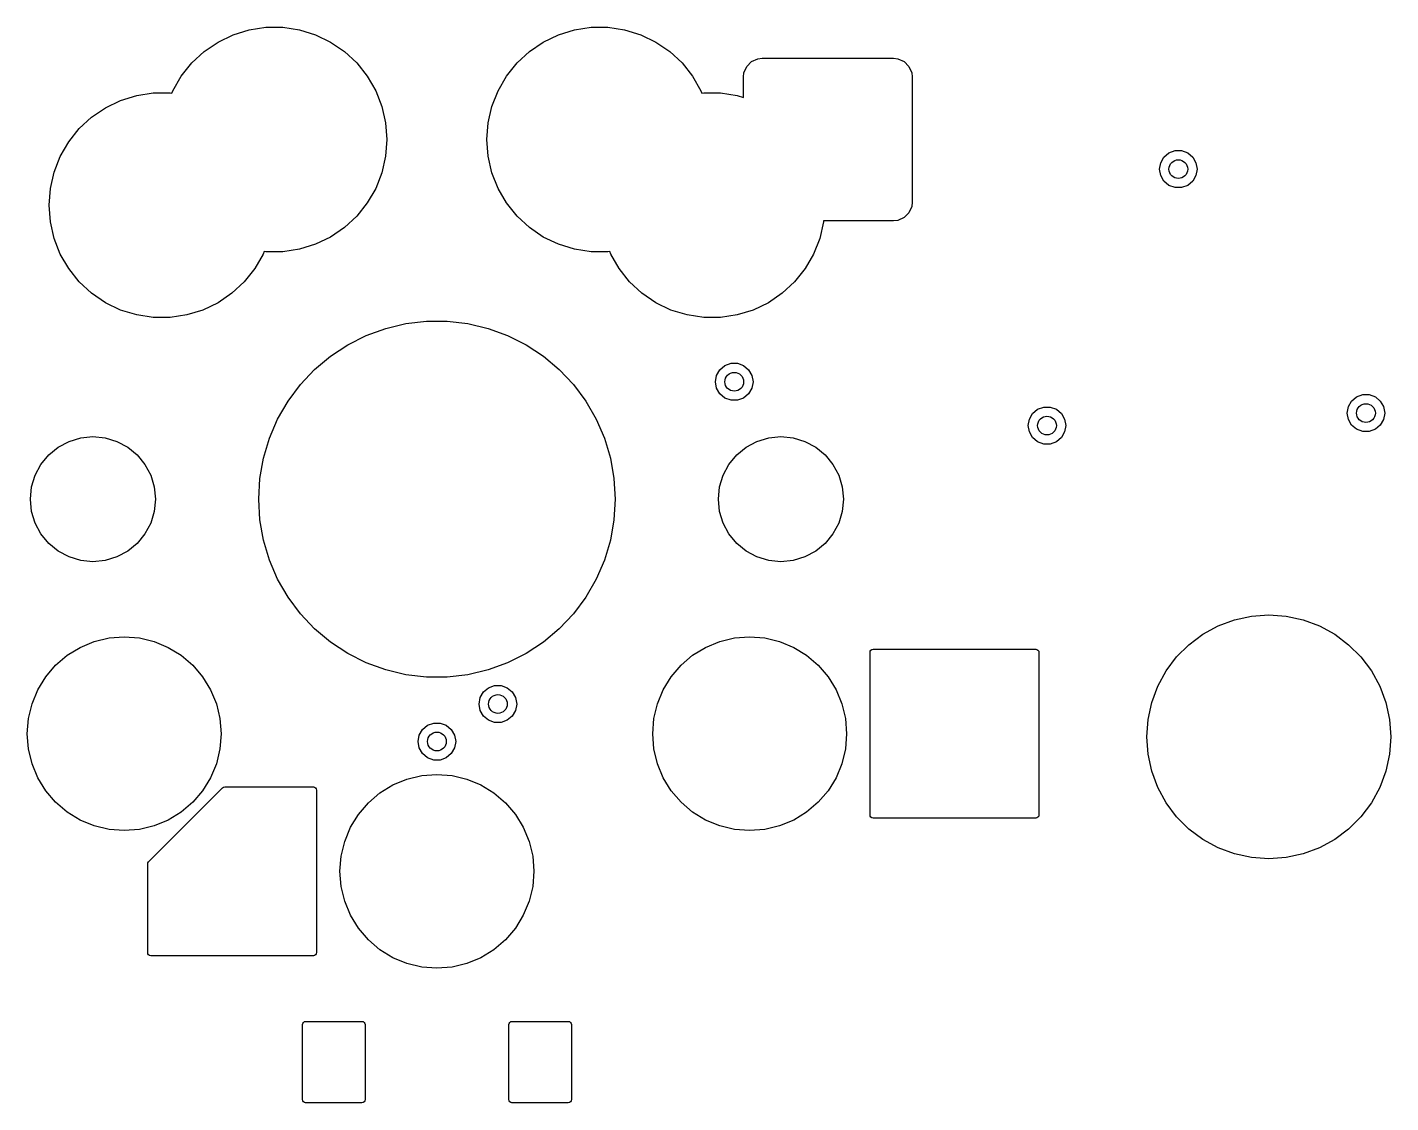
# Model space of a CAD drawing. Extents: x 2.53 to 8.57, y -5.78 to -1.88.
# Drawn here: x 6.596 to 7.454, y -3.582 to -2.905 of the extents above; entities that cross this region are included whole.
import ezdxf

# ---------------------------------------------------------------- set-up
doc = ezdxf.new("R2010")
doc.units = 0
doc.header["$MEASUREMENT"] = 0
doc.layers.add('BLACK', color=7, linetype='CONTINUOUS')

msp = doc.modelspace()

# ---------------------------------------------------------------- linework, layer by layer
at = {"layer": 'BLACK', "linetype": 'CONTINUOUS'}
for p, q in [((6.72529, -2.91013), (6.73541, -2.90701)), ((6.73541, -2.90701), (6.74589, -2.90543)), ((6.74589, -2.90543), (6.75648, -2.90543)), ((6.75648, -2.90543), (6.76695, -2.90701)), ((6.76695, -2.90701), (6.77707, -2.91013)), ((6.93002, -2.91013), (6.94014, -2.90701)), ((6.94014, -2.90701), (6.95061, -2.90543)), ((6.95061, -2.90543), (6.9612, -2.90543)), ((6.9612, -2.90543), (6.97167, -2.90701)), ((6.97167, -2.90701), (6.9818, -2.91013)), ((6.707, -2.92069), (6.71575, -2.91472)), ((6.71575, -2.91472), (6.72529, -2.91013)), ((6.77707, -2.91013), (6.78661, -2.91472)), ((6.78661, -2.91472), (6.79537, -2.92069)), ((6.91172, -2.92069), (6.92047, -2.91472)), ((6.92047, -2.91472), (6.93002, -2.91013)), ((6.9818, -2.91013), (6.99134, -2.91472)), ((6.99134, -2.91472), (7.00009, -2.92069)), ((6.69923, -2.92789), (6.707, -2.92069)), ((6.79537, -2.92069), (6.80313, -2.92789)), ((6.90396, -2.92789), (6.91172, -2.92069)), ((7.00009, -2.92069), (7.00785, -2.92789)), ((7.05159, -2.92698), (7.05556, -2.92523)), ((7.05556, -2.92523), (7.05827, -2.92492)), ((7.05827, -2.92492), (7.14094, -2.92492)), ((7.14094, -2.92492), (7.14365, -2.92523)), ((7.14365, -2.92523), (7.14762, -2.92698)), ((6.69263, -2.93618), (6.69923, -2.92789)), ((6.80313, -2.92789), (6.80973, -2.93618)), ((6.89735, -2.93618), (6.90396, -2.92789)), ((7.00785, -2.92789), (7.01446, -2.93618)), ((7.04646, -2.93673), (7.04677, -2.93402)), ((7.04677, -2.93402), (7.04852, -2.93005)), ((7.04852, -2.93005), (7.05159, -2.92698)), ((7.14762, -2.92698), (7.15069, -2.93005)), ((7.15069, -2.93005), (7.15244, -2.93402)), ((7.15244, -2.93402), (7.15276, -2.93673)), ((6.68733, -2.94535), (6.69263, -2.93618)), ((6.80973, -2.93618), (6.81503, -2.94535)), ((6.89206, -2.94535), (6.89735, -2.93618)), ((7.01446, -2.93618), (7.01975, -2.94535)), ((7.04646, -2.94955), (7.04646, -2.93673)), ((7.15276, -2.93673), (7.15276, -3.01547)), ((6.64488, -2.95606), (6.65442, -2.95147)), ((6.65442, -2.95147), (6.66455, -2.94835)), ((6.66455, -2.94835), (6.67502, -2.94677)), ((6.67502, -2.94677), (6.68561, -2.94677)), ((6.68561, -2.94677), (6.68671, -2.94693)), ((6.68671, -2.94693), (6.68733, -2.94535)), ((6.81503, -2.94535), (6.8189, -2.95521)), ((6.88819, -2.95521), (6.89206, -2.94535)), ((7.01975, -2.94535), (7.02038, -2.94693)), ((7.02038, -2.94693), (7.02148, -2.94677)), ((7.02148, -2.94677), (7.03207, -2.94677)), ((7.03207, -2.94677), (7.04254, -2.94835)), ((7.04254, -2.94835), (7.04646, -2.94955)), ((6.63613, -2.96203), (6.64488, -2.95606)), ((6.8189, -2.95521), (6.82126, -2.96553)), ((6.88583, -2.96553), (6.88819, -2.95521)), ((6.62176, -2.97751), (6.62837, -2.96923)), ((6.62837, -2.96923), (6.63613, -2.96203)), ((6.82126, -2.96553), (6.82205, -2.9761)), ((6.88504, -2.9761), (6.88583, -2.96553)), ((6.61647, -2.98669), (6.62176, -2.97751)), ((6.82205, -2.9761), (6.82126, -2.98666)), ((6.88583, -2.98666), (6.88504, -2.9761)), ((6.6126, -2.99655), (6.61647, -2.98669)), ((6.82126, -2.98666), (6.8189, -2.99698)), ((6.88819, -2.99698), (6.88583, -2.98666)), ((7.31119, -2.98713), (7.31433, -2.9845)), ((7.31433, -2.9845), (7.31819, -2.98309)), ((7.31819, -2.98309), (7.32229, -2.98309)), ((7.32229, -2.98309), (7.32614, -2.9845)), ((7.32614, -2.9845), (7.32928, -2.98713)), ((7.30843, -2.99472), (7.30914, -2.99068)), ((7.30914, -2.99876), (7.30843, -2.99472)), ((7.30914, -2.99068), (7.31119, -2.98713)), ((7.32928, -2.98713), (7.33134, -2.99068)), ((7.33134, -2.99068), (7.33205, -2.99472)), ((7.33205, -2.99472), (7.33134, -2.99876)), ((6.61024, -3.00687), (6.6126, -2.99655)), ((6.8189, -2.99698), (6.81503, -3.00684)), ((6.89206, -3.00684), (6.88819, -2.99698)), ((7.31119, -3.00232), (7.30914, -2.99876)), ((7.31433, -3.00495), (7.31119, -3.00232)), ((7.32928, -3.00232), (7.32614, -3.00495)), ((7.33134, -2.99876), (7.32928, -3.00232)), ((6.60945, -3.01743), (6.61024, -3.00687)), ((6.81503, -3.00684), (6.80973, -3.01602)), ((6.89735, -3.01602), (6.89206, -3.00684)), ((7.31819, -3.00636), (7.31433, -3.00495)), ((7.32229, -3.00636), (7.31819, -3.00636)), ((7.32614, -3.00495), (7.32229, -3.00636)), ((6.61024, -3.028), (6.60945, -3.01743)), ((6.80973, -3.01602), (6.80313, -3.0243)), ((6.90396, -3.0243), (6.89735, -3.01602)), ((7.15244, -3.01817), (7.15069, -3.02214)), ((7.15276, -3.01547), (7.15244, -3.01817)), ((6.6126, -3.03832), (6.61024, -3.028)), ((6.80313, -3.0243), (6.79537, -3.0315)), ((6.91172, -3.0315), (6.90396, -3.0243)), ((7.09685, -3.028), (7.09449, -3.03832)), ((7.0969, -3.02728), (7.09685, -3.028)), ((7.14094, -3.02728), (7.0969, -3.02728)), ((7.14365, -3.02696), (7.14094, -3.02728)), ((7.14762, -3.02521), (7.14365, -3.02696)), ((7.15069, -3.02214), (7.14762, -3.02521)), ((6.78661, -3.03747), (6.77707, -3.04206)), ((6.79537, -3.0315), (6.78661, -3.03747)), ((6.92047, -3.03747), (6.91172, -3.0315)), ((6.93002, -3.04206), (6.92047, -3.03747)), ((6.61647, -3.04818), (6.6126, -3.03832)), ((6.74478, -3.0466), (6.74416, -3.04818)), ((6.74589, -3.04676), (6.74478, -3.0466)), ((6.75648, -3.04676), (6.74589, -3.04676)), ((6.76695, -3.04519), (6.75648, -3.04676)), ((6.77707, -3.04206), (6.76695, -3.04519)), ((6.94014, -3.04519), (6.93002, -3.04206)), ((6.95061, -3.04676), (6.94014, -3.04519)), ((6.9612, -3.04676), (6.95061, -3.04676)), ((6.9623, -3.0466), (6.9612, -3.04676)), ((6.96292, -3.04818), (6.9623, -3.0466)), ((7.09449, -3.03832), (7.09062, -3.04818)), ((6.62176, -3.05736), (6.61647, -3.04818)), ((6.74416, -3.04818), (6.73887, -3.05736)), ((6.96822, -3.05736), (6.96292, -3.04818)), ((7.09062, -3.04818), (7.08532, -3.05736)), ((6.62837, -3.06564), (6.62176, -3.05736)), ((6.73887, -3.05736), (6.73226, -3.06564)), ((6.97482, -3.06564), (6.96822, -3.05736)), ((7.08532, -3.05736), (7.07872, -3.06564)), ((6.63613, -3.07284), (6.62837, -3.06564)), ((6.73226, -3.06564), (6.7245, -3.07284)), ((6.98259, -3.07284), (6.97482, -3.06564)), ((7.07872, -3.06564), (7.07096, -3.07284)), ((6.64488, -3.07881), (6.63613, -3.07284)), ((6.65442, -3.0834), (6.64488, -3.07881)), ((6.71575, -3.07881), (6.70621, -3.0834)), ((6.7245, -3.07284), (6.71575, -3.07881)), ((6.99134, -3.07881), (6.98259, -3.07284)), ((7.00088, -3.0834), (6.99134, -3.07881)), ((7.0622, -3.07881), (7.05266, -3.0834)), ((7.07096, -3.07284), (7.0622, -3.07881)), ((6.66455, -3.08652), (6.65442, -3.0834)), ((6.67502, -3.0881), (6.66455, -3.08652)), ((6.68561, -3.0881), (6.67502, -3.0881)), ((6.69608, -3.08652), (6.68561, -3.0881)), ((6.70621, -3.0834), (6.69608, -3.08652)), ((7.011, -3.08652), (7.00088, -3.0834)), ((7.02148, -3.0881), (7.011, -3.08652)), ((7.03207, -3.0881), (7.02148, -3.0881)), ((7.04254, -3.08652), (7.03207, -3.0881)), ((7.05266, -3.0834), (7.04254, -3.08652)), ((6.8091, -3.09945), (6.82136, -3.09498)), ((6.82136, -3.09498), (6.83406, -3.09197)), ((6.83406, -3.09197), (6.84702, -3.09046)), ((6.84702, -3.09046), (6.86007, -3.09046)), ((6.86007, -3.09046), (6.87303, -3.09197)), ((6.87303, -3.09197), (6.88572, -3.09498)), ((6.88572, -3.09498), (6.89799, -3.09945)), ((6.78654, -3.11247), (6.79744, -3.1053)), ((6.79744, -3.1053), (6.8091, -3.09945)), ((6.89799, -3.09945), (6.90965, -3.1053)), ((6.90965, -3.1053), (6.92055, -3.11247)), ((6.77654, -3.12086), (6.78654, -3.11247)), ((6.92055, -3.11247), (6.93054, -3.12086)), ((6.76759, -3.13035), (6.77654, -3.12086)), ((6.93054, -3.12086), (6.9395, -3.13035)), ((7.02961, -3.12454), (7.03166, -3.12099)), ((7.03166, -3.12099), (7.0348, -3.11835)), ((7.0348, -3.11835), (7.03866, -3.11695)), ((7.03866, -3.11695), (7.04276, -3.11695)), ((7.04276, -3.11695), (7.04661, -3.11835)), ((7.04661, -3.11835), (7.04976, -3.12099)), ((7.04976, -3.12099), (7.05181, -3.12454)), ((6.7598, -3.14082), (6.76759, -3.13035)), ((6.9395, -3.13035), (6.94729, -3.14082)), ((7.0289, -3.12858), (7.02961, -3.12454)), ((7.02961, -3.13262), (7.0289, -3.12858)), ((7.03166, -3.13617), (7.02961, -3.13262)), ((7.05181, -3.13262), (7.04976, -3.13617)), ((7.05181, -3.12454), (7.05252, -3.12858)), ((7.05252, -3.12858), (7.05181, -3.13262)), ((6.75327, -3.15212), (6.7598, -3.14082)), ((6.94729, -3.14082), (6.95381, -3.15212)), ((7.0348, -3.13881), (7.03166, -3.13617)), ((7.03866, -3.14021), (7.0348, -3.13881)), ((7.04276, -3.14021), (7.03866, -3.14021)), ((7.04661, -3.13881), (7.04276, -3.14021)), ((7.04976, -3.13617), (7.04661, -3.13881)), ((7.42725, -3.14423), (7.4293, -3.14068)), ((7.4293, -3.14068), (7.43244, -3.13804)), ((7.43244, -3.13804), (7.4363, -3.13664)), ((7.4363, -3.13664), (7.4404, -3.13664)), ((7.4404, -3.13664), (7.44425, -3.13804)), ((7.44425, -3.13804), (7.44739, -3.14068)), ((7.44739, -3.14068), (7.44945, -3.14423)), ((7.22646, -3.1521), (7.22851, -3.14855)), ((7.22851, -3.14855), (7.23165, -3.14591)), ((7.23165, -3.14591), (7.23551, -3.14451)), ((7.23551, -3.14451), (7.23961, -3.14451)), ((7.23961, -3.14451), (7.24347, -3.14591)), ((7.24347, -3.14591), (7.24661, -3.14855)), ((7.24661, -3.14855), (7.24866, -3.1521)), ((7.42654, -3.14827), (7.42725, -3.14423)), ((7.42725, -3.15231), (7.42654, -3.14827)), ((7.44945, -3.14423), (7.45016, -3.14827)), ((7.45016, -3.14827), (7.44945, -3.15231)), ((6.74811, -3.1641), (6.75327, -3.15212)), ((6.95381, -3.15212), (6.95898, -3.1641)), ((7.22575, -3.15614), (7.22646, -3.1521)), ((7.22646, -3.16018), (7.22575, -3.15614)), ((7.24866, -3.1521), (7.24937, -3.15614)), ((7.24937, -3.15614), (7.24866, -3.16018)), ((7.4293, -3.15586), (7.42725, -3.15231)), ((7.43244, -3.1585), (7.4293, -3.15586)), ((7.44739, -3.15586), (7.44425, -3.1585)), ((7.44945, -3.15231), (7.44739, -3.15586)), ((6.61513, -3.16974), (6.62194, -3.1661)), ((6.62194, -3.1661), (6.62933, -3.16386)), ((6.62933, -3.16386), (6.63701, -3.1631)), ((6.63701, -3.1631), (6.64469, -3.16386)), ((6.64469, -3.16386), (6.65207, -3.1661)), ((6.65207, -3.1661), (6.65888, -3.16974)), ((6.74436, -3.1766), (6.74811, -3.1641)), ((6.95898, -3.1641), (6.96272, -3.1766)), ((7.04821, -3.16974), (7.05501, -3.1661)), ((7.05501, -3.1661), (7.0624, -3.16386)), ((7.0624, -3.16386), (7.07008, -3.1631)), ((7.07008, -3.1631), (7.07776, -3.16386)), ((7.07776, -3.16386), (7.08514, -3.1661)), ((7.08514, -3.1661), (7.09195, -3.16974)), ((7.22851, -3.16373), (7.22646, -3.16018)), ((7.23165, -3.16637), (7.22851, -3.16373)), ((7.23551, -3.16777), (7.23165, -3.16637)), ((7.24347, -3.16637), (7.23961, -3.16777)), ((7.24661, -3.16373), (7.24347, -3.16637)), ((7.24866, -3.16018), (7.24661, -3.16373)), ((7.4363, -3.1599), (7.43244, -3.1585)), ((7.4404, -3.1599), (7.4363, -3.1599)), ((7.44425, -3.1585), (7.4404, -3.1599)), ((6.60427, -3.1806), (6.60917, -3.17464)), ((6.60917, -3.17464), (6.61513, -3.16974)), ((6.65888, -3.16974), (6.66485, -3.17464)), ((6.66485, -3.17464), (6.66974, -3.1806)), ((7.03734, -3.1806), (7.04224, -3.17464)), ((7.04224, -3.17464), (7.04821, -3.16974)), ((7.09195, -3.16974), (7.09792, -3.17464)), ((7.09792, -3.17464), (7.10281, -3.1806)), ((7.23961, -3.16777), (7.23551, -3.16777)), ((6.60063, -3.18741), (6.60427, -3.1806)), ((6.66974, -3.1806), (6.67338, -3.18741)), ((6.7421, -3.18945), (6.74436, -3.1766)), ((6.96272, -3.1766), (6.96499, -3.18945)), ((7.03371, -3.18741), (7.03734, -3.1806)), ((7.10281, -3.1806), (7.10645, -3.18741)), ((6.59839, -3.19479), (6.60063, -3.18741)), ((6.67338, -3.18741), (6.67562, -3.19479)), ((6.74134, -3.20247), (6.7421, -3.18945)), ((6.96499, -3.18945), (6.96575, -3.20247)), ((7.03147, -3.19479), (7.03371, -3.18741)), ((7.10645, -3.18741), (7.10869, -3.19479)), ((6.59764, -3.20247), (6.59839, -3.19479)), ((6.67562, -3.19479), (6.67638, -3.20247)), ((7.03071, -3.20247), (7.03147, -3.19479)), ((7.10869, -3.19479), (7.10945, -3.20247)), ((6.59839, -3.21015), (6.59764, -3.20247)), ((6.67638, -3.20247), (6.67562, -3.21015)), ((6.7421, -3.2155), (6.74134, -3.20247)), ((6.96575, -3.20247), (6.96499, -3.2155)), ((7.03147, -3.21015), (7.03071, -3.20247)), ((7.10945, -3.20247), (7.10869, -3.21015)), ((6.60063, -3.21754), (6.59839, -3.21015)), ((6.60427, -3.22435), (6.60063, -3.21754)), ((6.67338, -3.21754), (6.66974, -3.22435)), ((6.67562, -3.21015), (6.67338, -3.21754)), ((6.74436, -3.22835), (6.7421, -3.2155)), ((6.96499, -3.2155), (6.96272, -3.22835)), ((7.03371, -3.21754), (7.03147, -3.21015)), ((7.03734, -3.22435), (7.03371, -3.21754)), ((7.10645, -3.21754), (7.10281, -3.22435)), ((7.10869, -3.21015), (7.10645, -3.21754)), ((6.60917, -3.23031), (6.60427, -3.22435)), ((6.66974, -3.22435), (6.66485, -3.23031)), ((7.04224, -3.23031), (7.03734, -3.22435)), ((7.10281, -3.22435), (7.09792, -3.23031)), ((6.61513, -3.23521), (6.60917, -3.23031)), ((6.62194, -3.23885), (6.61513, -3.23521)), ((6.65888, -3.23521), (6.65207, -3.23885)), ((6.66485, -3.23031), (6.65888, -3.23521)), ((6.74811, -3.24085), (6.74436, -3.22835)), ((6.96272, -3.22835), (6.95898, -3.24085)), ((7.04821, -3.23521), (7.04224, -3.23031)), ((7.05501, -3.23885), (7.04821, -3.23521)), ((7.09195, -3.23521), (7.08514, -3.23885)), ((7.09792, -3.23031), (7.09195, -3.23521)), ((6.62933, -3.24109), (6.62194, -3.23885)), ((6.63701, -3.24184), (6.62933, -3.24109)), ((6.64469, -3.24109), (6.63701, -3.24184)), ((6.65207, -3.23885), (6.64469, -3.24109)), ((6.75327, -3.25283), (6.74811, -3.24085)), ((6.95898, -3.24085), (6.95381, -3.25283)), ((7.0624, -3.24109), (7.05501, -3.23885)), ((7.07008, -3.24184), (7.0624, -3.24109)), ((7.07776, -3.24109), (7.07008, -3.24184)), ((7.08514, -3.23885), (7.07776, -3.24109)), ((6.7598, -3.26413), (6.75327, -3.25283)), ((6.95381, -3.25283), (6.94729, -3.26413)), ((6.76759, -3.2746), (6.7598, -3.26413)), ((6.94729, -3.26413), (6.9395, -3.2746)), ((6.77654, -3.28409), (6.76759, -3.2746)), ((6.9395, -3.2746), (6.93054, -3.28409)), ((7.34527, -3.28225), (7.35554, -3.27842)), ((7.35554, -3.27842), (7.36624, -3.27609)), ((7.36624, -3.27609), (7.37717, -3.27531)), ((7.37717, -3.27531), (7.38809, -3.27609)), ((7.38809, -3.27609), (7.39879, -3.27842)), ((7.39879, -3.27842), (7.40906, -3.28225)), ((6.78654, -3.29248), (6.77654, -3.28409)), ((6.93054, -3.28409), (6.92055, -3.29248)), ((7.33566, -3.2875), (7.34527, -3.28225)), ((7.40906, -3.28225), (7.41867, -3.2875)), ((6.62082, -3.30074), (6.62899, -3.29574)), ((6.62899, -3.29574), (6.63784, -3.29208)), ((6.63784, -3.29208), (6.64715, -3.28984)), ((6.64715, -3.28984), (6.65669, -3.28909)), ((6.65669, -3.28909), (6.66624, -3.28984)), ((6.66624, -3.28984), (6.67555, -3.29208)), ((6.67555, -3.29208), (6.6844, -3.29574)), ((6.6844, -3.29574), (6.69256, -3.30074)), ((6.79744, -3.29965), (6.78654, -3.29248)), ((6.92055, -3.29248), (6.90965, -3.29965)), ((7.01452, -3.30074), (7.02269, -3.29574)), ((7.02269, -3.29574), (7.03154, -3.29208)), ((7.03154, -3.29208), (7.04085, -3.28984)), ((7.04085, -3.28984), (7.05039, -3.28909)), ((7.05039, -3.28909), (7.05994, -3.28984)), ((7.05994, -3.28984), (7.06925, -3.29208)), ((7.06925, -3.29208), (7.0781, -3.29574)), ((7.0781, -3.29574), (7.08626, -3.30074)), ((7.31915, -3.30181), (7.32689, -3.29406)), ((7.32689, -3.29406), (7.33566, -3.2875)), ((7.41867, -3.2875), (7.42744, -3.29406)), ((7.42744, -3.29406), (7.43519, -3.30181)), ((6.61354, -3.30696), (6.62082, -3.30074)), ((6.69256, -3.30074), (6.69984, -3.30696)), ((6.8091, -3.3055), (6.79744, -3.29965)), ((6.90965, -3.29965), (6.89799, -3.3055)), ((7.00724, -3.30696), (7.01452, -3.30074)), ((7.08626, -3.30074), (7.09354, -3.30696)), ((7.12618, -3.29893), (7.12633, -3.29818)), ((7.12618, -3.40129), (7.12618, -3.29893)), ((7.12633, -3.29818), (7.12676, -3.29754)), ((7.12676, -3.29754), (7.1274, -3.29711)), ((7.1274, -3.29711), (7.12815, -3.29696)), ((7.12815, -3.29696), (7.23051, -3.29696)), ((7.23051, -3.29696), (7.23127, -3.29711)), ((7.23127, -3.29711), (7.2319, -3.29754)), ((7.2319, -3.29754), (7.23233, -3.29818)), ((7.23233, -3.29818), (7.23248, -3.29893)), ((7.23248, -3.29893), (7.23248, -3.40129)), ((7.31258, -3.31057), (7.31915, -3.30181)), ((7.43519, -3.30181), (7.44175, -3.31057)), ((6.60732, -3.31424), (6.61354, -3.30696)), ((6.69984, -3.30696), (6.70606, -3.31424)), ((6.82136, -3.30997), (6.8091, -3.3055)), ((6.83406, -3.31297), (6.82136, -3.30997)), ((6.88572, -3.30997), (6.87303, -3.31297)), ((6.89799, -3.3055), (6.88572, -3.30997)), ((7.00102, -3.31424), (7.00724, -3.30696)), ((7.09354, -3.30696), (7.09976, -3.31424)), ((7.30733, -3.32019), (7.31258, -3.31057)), ((7.44175, -3.31057), (7.447, -3.32019)), ((6.60232, -3.32241), (6.60732, -3.31424)), ((6.70606, -3.31424), (6.71107, -3.32241)), ((6.84702, -3.31449), (6.83406, -3.31297)), ((6.86007, -3.31449), (6.84702, -3.31449)), ((6.87303, -3.31297), (6.86007, -3.31449)), ((6.88288, -3.32382), (6.88602, -3.32118)), ((6.88602, -3.32118), (6.88988, -3.31978)), ((6.88988, -3.31978), (6.89398, -3.31978)), ((6.89398, -3.31978), (6.89783, -3.32118)), ((6.89783, -3.32118), (6.90098, -3.32382)), ((6.99602, -3.32241), (7.00102, -3.31424)), ((7.09976, -3.31424), (7.10477, -3.32241)), ((7.3035, -3.33045), (7.30733, -3.32019)), ((7.447, -3.32019), (7.45083, -3.33045)), ((6.59866, -3.33125), (6.60232, -3.32241)), ((6.71107, -3.32241), (6.71473, -3.33125)), ((6.88012, -3.33141), (6.88083, -3.32737)), ((6.88083, -3.32737), (6.88288, -3.32382)), ((6.90098, -3.32382), (6.90303, -3.32737)), ((6.90303, -3.32737), (6.90374, -3.33141)), ((6.99236, -3.33125), (6.99602, -3.32241)), ((7.10477, -3.32241), (7.10843, -3.33125)), ((6.59642, -3.34057), (6.59866, -3.33125)), ((6.71473, -3.33125), (6.71697, -3.34057)), ((6.88083, -3.33545), (6.88012, -3.33141)), ((6.88288, -3.339), (6.88083, -3.33545)), ((6.90303, -3.33545), (6.90098, -3.339)), ((6.90374, -3.33141), (6.90303, -3.33545)), ((6.99012, -3.34057), (6.99236, -3.33125)), ((7.10843, -3.33125), (7.11067, -3.34057)), ((7.30118, -3.34115), (7.3035, -3.33045)), ((7.45083, -3.33045), (7.45316, -3.34115)), ((6.59567, -3.35011), (6.59642, -3.34057)), ((6.71697, -3.34057), (6.71772, -3.35011)), ((6.8445, -3.34744), (6.84764, -3.3448)), ((6.84764, -3.3448), (6.85149, -3.3434)), ((6.85149, -3.3434), (6.85559, -3.3434)), ((6.85559, -3.3434), (6.85945, -3.3448)), ((6.85945, -3.3448), (6.86259, -3.34744)), ((6.88602, -3.34164), (6.88288, -3.339)), ((6.88988, -3.34304), (6.88602, -3.34164)), ((6.89398, -3.34304), (6.88988, -3.34304)), ((6.89783, -3.34164), (6.89398, -3.34304)), ((6.90098, -3.339), (6.89783, -3.34164)), ((6.98937, -3.35011), (6.99012, -3.34057)), ((7.11067, -3.34057), (7.11142, -3.35011)), ((7.30039, -3.35208), (7.30118, -3.34115)), ((7.45316, -3.34115), (7.45394, -3.35208)), ((6.59642, -3.35966), (6.59567, -3.35011)), ((6.71772, -3.35011), (6.71697, -3.35966)), ((6.84173, -3.35503), (6.84244, -3.35099)), ((6.84244, -3.35907), (6.84173, -3.35503)), ((6.84244, -3.35099), (6.8445, -3.34744)), ((6.86259, -3.34744), (6.86464, -3.35099)), ((6.86464, -3.35099), (6.86535, -3.35503)), ((6.86535, -3.35503), (6.86464, -3.35907)), ((6.99012, -3.35966), (6.98937, -3.35011)), ((7.11142, -3.35011), (7.11067, -3.35966)), ((7.30118, -3.36301), (7.30039, -3.35208)), ((7.45394, -3.35208), (7.45316, -3.36301)), ((6.59866, -3.36897), (6.59642, -3.35966)), ((6.71697, -3.35966), (6.71473, -3.36897)), ((6.8445, -3.36263), (6.84244, -3.35907)), ((6.84764, -3.36526), (6.8445, -3.36263)), ((6.86259, -3.36263), (6.85945, -3.36526)), ((6.86464, -3.35907), (6.86259, -3.36263)), ((6.99236, -3.36897), (6.99012, -3.35966)), ((7.11067, -3.35966), (7.10843, -3.36897)), ((7.3035, -3.37371), (7.30118, -3.36301)), ((7.45316, -3.36301), (7.45083, -3.37371)), ((6.60232, -3.37782), (6.59866, -3.36897)), ((6.71473, -3.36897), (6.71107, -3.37782)), ((6.85149, -3.36666), (6.84764, -3.36526)), ((6.85559, -3.36666), (6.85149, -3.36666)), ((6.85945, -3.36526), (6.85559, -3.36666)), ((6.99602, -3.37782), (6.99236, -3.36897)), ((7.10843, -3.36897), (7.10477, -3.37782)), ((6.60732, -3.38598), (6.60232, -3.37782)), ((6.71107, -3.37782), (6.70606, -3.38598)), ((6.82584, -3.38235), (6.83469, -3.37869)), ((6.83469, -3.37869), (6.844, -3.37645)), ((6.844, -3.37645), (6.85354, -3.3757)), ((6.85354, -3.3757), (6.86309, -3.37645)), ((6.86309, -3.37645), (6.8724, -3.37869)), ((6.8724, -3.37869), (6.88125, -3.38235)), ((7.00102, -3.38598), (6.99602, -3.37782)), ((7.10477, -3.37782), (7.09976, -3.38598)), ((7.30733, -3.38397), (7.3035, -3.37371)), ((7.45083, -3.37371), (7.447, -3.38397)), ((6.61354, -3.39326), (6.60732, -3.38598)), ((6.67203, -3.43073), (6.71861, -3.38415)), ((6.70606, -3.38598), (6.69984, -3.39326)), ((6.71861, -3.38415), (6.71925, -3.38373)), ((6.71925, -3.38373), (6.72, -3.38358)), ((6.72, -3.38358), (6.77579, -3.38358)), ((6.77579, -3.38358), (6.77654, -3.38373)), ((6.77654, -3.38373), (6.77718, -3.38415)), ((6.77718, -3.38415), (6.77761, -3.38479)), ((6.77761, -3.38479), (6.77776, -3.38555)), ((6.77776, -3.38555), (6.77776, -3.48791)), ((6.81039, -3.39358), (6.81767, -3.38736)), ((6.81767, -3.38736), (6.82584, -3.38235)), ((6.88125, -3.38235), (6.88941, -3.38736)), ((6.88941, -3.38736), (6.89669, -3.39358)), ((7.00724, -3.39326), (7.00102, -3.38598)), ((7.09976, -3.38598), (7.09354, -3.39326)), ((7.31258, -3.39359), (7.30733, -3.38397)), ((7.447, -3.38397), (7.44175, -3.39359)), ((6.62082, -3.39948), (6.61354, -3.39326)), ((6.69984, -3.39326), (6.69256, -3.39948)), ((6.80417, -3.40086), (6.81039, -3.39358)), ((6.89669, -3.39358), (6.90291, -3.40086)), ((7.01452, -3.39948), (7.00724, -3.39326)), ((7.09354, -3.39326), (7.08626, -3.39948)), ((7.31915, -3.40236), (7.31258, -3.39359)), ((7.44175, -3.39359), (7.43519, -3.40236)), ((6.62899, -3.40448), (6.62082, -3.39948)), ((6.63784, -3.40815), (6.62899, -3.40448)), ((6.6844, -3.40448), (6.67555, -3.40815)), ((6.69256, -3.39948), (6.6844, -3.40448)), ((6.79917, -3.40902), (6.80417, -3.40086)), ((6.90291, -3.40086), (6.90792, -3.40902)), ((7.02269, -3.40448), (7.01452, -3.39948)), ((7.03154, -3.40815), (7.02269, -3.40448)), ((7.0781, -3.40448), (7.06925, -3.40815)), ((7.08626, -3.39948), (7.0781, -3.40448)), ((7.12633, -3.40205), (7.12618, -3.40129)), ((7.12676, -3.40268), (7.12633, -3.40205)), ((7.1274, -3.40311), (7.12676, -3.40268)), ((7.12815, -3.40326), (7.1274, -3.40311)), ((7.23051, -3.40326), (7.12815, -3.40326)), ((7.23127, -3.40311), (7.23051, -3.40326)), ((7.2319, -3.40268), (7.23127, -3.40311)), ((7.23233, -3.40205), (7.2319, -3.40268)), ((7.23248, -3.40129), (7.23233, -3.40205)), ((7.32689, -3.4101), (7.31915, -3.40236)), ((7.43519, -3.40236), (7.42744, -3.4101)), ((6.64715, -3.41038), (6.63784, -3.40815)), ((6.65669, -3.41114), (6.64715, -3.41038)), ((6.66624, -3.41038), (6.65669, -3.41114)), ((6.67555, -3.40815), (6.66624, -3.41038)), ((6.79551, -3.41787), (6.79917, -3.40902)), ((6.90792, -3.40902), (6.91158, -3.41787)), ((7.04085, -3.41038), (7.03154, -3.40815)), ((7.05039, -3.41114), (7.04085, -3.41038)), ((7.05994, -3.41038), (7.05039, -3.41114)), ((7.06925, -3.40815), (7.05994, -3.41038)), ((7.33566, -3.41666), (7.32689, -3.4101)), ((7.42744, -3.4101), (7.41867, -3.41666)), ((6.79327, -3.42718), (6.79551, -3.41787)), ((6.91158, -3.41787), (6.91382, -3.42718)), ((7.34527, -3.42191), (7.33566, -3.41666)), ((7.35554, -3.42574), (7.34527, -3.42191)), ((7.40906, -3.42191), (7.39879, -3.42574)), ((7.41867, -3.41666), (7.40906, -3.42191)), ((6.67146, -3.43212), (6.67161, -3.43137)), ((6.67146, -3.48791), (6.67146, -3.43212)), ((6.67161, -3.43137), (6.67203, -3.43073)), ((6.79252, -3.43673), (6.79327, -3.42718)), ((6.91382, -3.42718), (6.91457, -3.43673)), ((7.36624, -3.42807), (7.35554, -3.42574)), ((7.37717, -3.42885), (7.36624, -3.42807)), ((7.38809, -3.42807), (7.37717, -3.42885)), ((7.39879, -3.42574), (7.38809, -3.42807)), ((6.79327, -3.44627), (6.79252, -3.43673)), ((6.91457, -3.43673), (6.91382, -3.44627)), ((6.79551, -3.45558), (6.79327, -3.44627)), ((6.91382, -3.44627), (6.91158, -3.45558)), ((6.79917, -3.46443), (6.79551, -3.45558)), ((6.91158, -3.45558), (6.90792, -3.46443)), ((6.80417, -3.47259), (6.79917, -3.46443)), ((6.90792, -3.46443), (6.90291, -3.47259)), ((6.81039, -3.47988), (6.80417, -3.47259)), ((6.90291, -3.47259), (6.89669, -3.47988)), ((6.81767, -3.4861), (6.81039, -3.47988)), ((6.89669, -3.47988), (6.88941, -3.4861)), ((6.67161, -3.48866), (6.67146, -3.48791)), ((6.67203, -3.4893), (6.67161, -3.48866)), ((6.67267, -3.48973), (6.67203, -3.4893)), ((6.67343, -3.48988), (6.67267, -3.48973)), ((6.77579, -3.48988), (6.67343, -3.48988)), ((6.77654, -3.48973), (6.77579, -3.48988)), ((6.77718, -3.4893), (6.77654, -3.48973)), ((6.77761, -3.48866), (6.77718, -3.4893)), ((6.77776, -3.48791), (6.77761, -3.48866)), ((6.82584, -3.4911), (6.81767, -3.4861)), ((6.83469, -3.49476), (6.82584, -3.4911)), ((6.88125, -3.4911), (6.8724, -3.49476)), ((6.88941, -3.4861), (6.88125, -3.4911)), ((6.844, -3.497), (6.83469, -3.49476)), ((6.85354, -3.49775), (6.844, -3.497)), ((6.86309, -3.497), (6.85354, -3.49775)), ((6.8724, -3.49476), (6.86309, -3.497)), ((6.7689, -3.53318), (6.76905, -3.53243)), ((6.7689, -3.58043), (6.7689, -3.53318)), ((6.76905, -3.53243), (6.76947, -3.53179)), ((6.76947, -3.53179), (6.77011, -3.53136)), ((6.77011, -3.53136), (6.77087, -3.53121)), ((6.77087, -3.53121), (6.8063, -3.53121)), ((6.8063, -3.53121), (6.80705, -3.53136)), ((6.80705, -3.53136), (6.80769, -3.53179)), ((6.80769, -3.53179), (6.80812, -3.53243)), ((6.80812, -3.53243), (6.80827, -3.53318)), ((6.80827, -3.53318), (6.80827, -3.58043)), ((6.89882, -3.53318), (6.89897, -3.53243)), ((6.89882, -3.58043), (6.89882, -3.53318)), ((6.89897, -3.53243), (6.8994, -3.53179)), ((6.8994, -3.53179), (6.90003, -3.53136)), ((6.90003, -3.53136), (6.90079, -3.53121)), ((6.90079, -3.53121), (6.93622, -3.53121)), ((6.93622, -3.53121), (6.93697, -3.53136)), ((6.93697, -3.53136), (6.93761, -3.53179)), ((6.93761, -3.53179), (6.93804, -3.53243)), ((6.93804, -3.53243), (6.93819, -3.53318)), ((6.93819, -3.53318), (6.93819, -3.58043)), ((6.76905, -3.58118), (6.7689, -3.58043)), ((6.76947, -3.58182), (6.76905, -3.58118)), ((6.77011, -3.58225), (6.76947, -3.58182)), ((6.77087, -3.5824), (6.77011, -3.58225)), ((6.8063, -3.5824), (6.77087, -3.5824)), ((6.80705, -3.58225), (6.8063, -3.5824)), ((6.80769, -3.58182), (6.80705, -3.58225)), ((6.80812, -3.58118), (6.80769, -3.58182)), ((6.80827, -3.58043), (6.80812, -3.58118)), ((6.89897, -3.58118), (6.89882, -3.58043)), ((6.8994, -3.58182), (6.89897, -3.58118)), ((6.90003, -3.58225), (6.8994, -3.58182)), ((6.90079, -3.5824), (6.90003, -3.58225)), ((6.93622, -3.5824), (6.90079, -3.5824)), ((6.93697, -3.58225), (6.93622, -3.5824)), ((6.93761, -3.58182), (6.93697, -3.58225)), ((6.93804, -3.58118), (6.93761, -3.58182)), ((6.93819, -3.58043), (6.93804, -3.58118))]:
    msp.add_line(p, q, dxfattribs=at)
at = {"layer": 'BLACK'}
for centre in [(7.32024, -2.99472), (7.04071, -3.12858), (7.43835, -3.14827), (7.23756, -3.15614), (6.89193, -3.33141), (6.85354, -3.35503)]:
    msp.add_circle(centre, 0.00591, dxfattribs=at)

doc.saveas('drawing.dxf')
